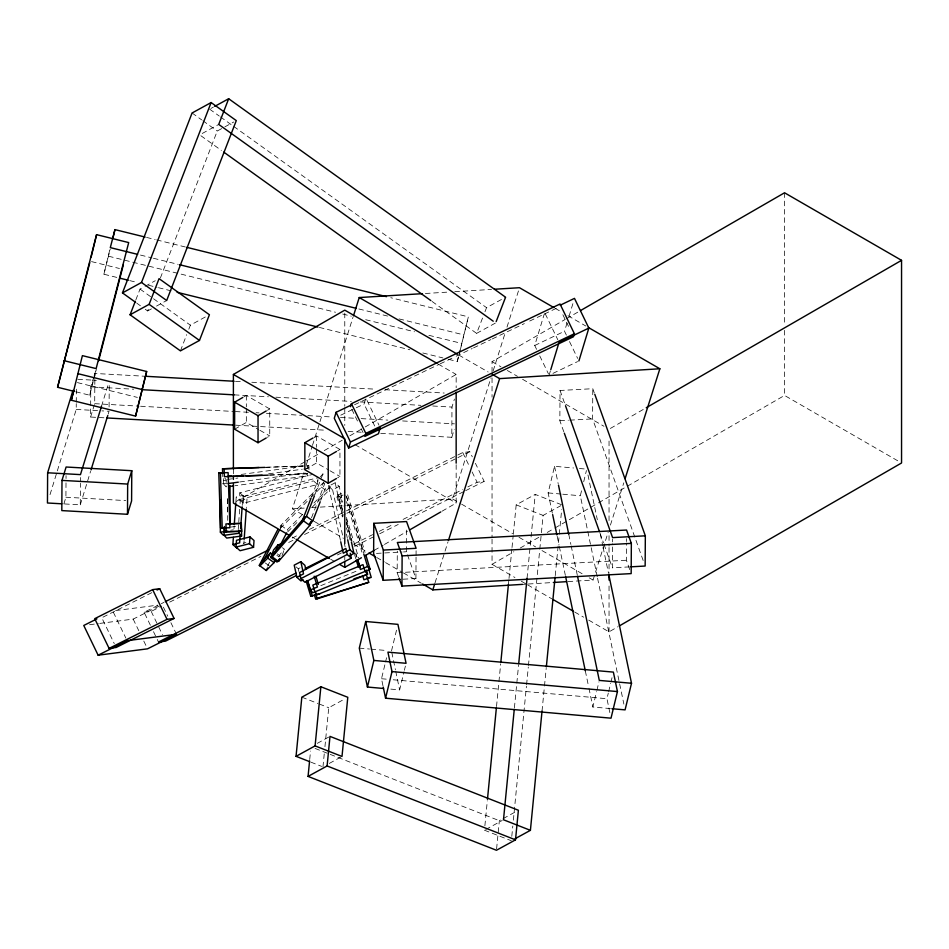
<?xml version="1.0" encoding="UTF-8"?>
<svg xmlns="http://www.w3.org/2000/svg" width="949" height="949" viewBox="0 0 949 949"><rect width="100%" height="100%" fill="white"/><g stroke="black" fill="none" stroke-linecap="round" stroke-linejoin="round"><path stroke-width="0.71" stroke-dasharray="4.75 3.56" d="M63.868 503.919L65.92 497.229L66.027 479.969M66.039 478.521L66.05 475.651M57.331 470.87L76.228 409.434L76.264 403.669M76.276 402.234L76.359 387.844M64.579 503.955L80.285 504.832L80.416 483.255M80.428 481.819L80.451 477.501M103.915 417.785L90.594 417.038L90.653 406.967M90.665 405.52L90.772 386.812L93.654 377.465M90.594 417.038L94.698 403.669L94.888 373.455L143.738 376.184M109.088 406.955L109.242 382.494M398.604 576.731L397.168 572.721L397.299 551.132M403.111 579.21L415.923 578.51L406.374 551.76L406.516 527.3M415.923 578.51L416.053 556.933M416.065 555.497L416.101 549.732M380.739 433.313L451.795 437.299L451.973 407.074L454.441 399.054M563.825 431.807L559.851 420.704L560.04 390.478L592.781 388.699L594.276 392.862M643.161 560.491L592.603 418.912L592.781 388.699M629.484 566.885L612.402 567.822L612.556 543.362M612.556 541.915L612.579 539.044M629.733 569.602L626.387 560.242L626.494 542.97M626.506 541.535L626.518 538.652M233.988 528.712L234.189 525.829M235.91 501.357L236.206 497.039L242.944 495.342L247.001 498.96L246.396 507.608M317.927 479.079L317.547 484.5L243.395 503.207L239.338 499.589L239.812 492.804L312.541 474.453M238.246 529.459L238.65 523.694M238.745 522.258L239.658 509.305M240.061 503.551L240.263 500.669L236.206 497.039M242.244 505.414L242.944 495.342M243.395 503.207L243.869 496.422L239.812 492.804M243.881 543.587L244.083 540.716M317.547 484.5L313.49 480.882L313.68 478.166M309.718 759.497L310.548 751.05M322.968 766.887L324.38 752.462M324.938 746.685L328.745 707.729L345.246 698.689M484.88 825.796L487.323 800.766M496.517 706.542L500.681 663.849M508.427 584.347L508.866 579.922M509.008 578.451L511.879 549.008M512.021 547.537L513.172 535.758M513.314 534.287L516.185 504.844L535.224 494.405L562.14 504.963M496.6 848.869L499.352 820.695L501.891 819.307M514.405 707.883L518.569 665.19M527.039 578.321L535.224 494.405M511.796 836.342L512.804 826.033M513.373 820.15L526.434 686.174M526.588 684.704L528.308 667.04M528.451 665.569L539.649 550.728M539.791 549.257L543.101 515.402L560.871 505.663M542.033 711.074L544.335 687.515M544.477 686.044L546.197 668.381M555.248 575.628L561.701 509.376M116.81 277.416L103.88 274.225L110.309 247.618M103.88 274.225L110.214 249.219M75.742 391.759L89.704 395.211L94.105 377.002M94.449 375.602L96.134 368.603M448.663 359.351L457.276 361.474L468.367 316.859L390.786 297.713M460.502 349.018L468.367 316.859M382.945 685.688L381.498 678.737L385.223 663.327M385.555 661.928L386.575 657.728M391.498 650.967L396.907 628.558M390.846 689.116L399.636 689.899L404.037 671.69M404.369 670.291L405.389 666.091M552.354 513.16L548.119 492.911L554.548 466.303L573.576 467.987M597.265 576.778L580.325 495.758L582.022 488.759M583.706 481.76L586.423 470.55M610.444 708.583L592.876 707.017L596.589 691.619M596.933 690.22L598.961 681.809M609.851 712.616L606.945 698.713L608.297 693.114M608.629 691.714L610.67 683.316M611.002 681.916L612.022 677.705M89.704 395.211L96.371 369.434M457.276 361.474L460.146 350.395M374.701 426.006L364.084 404.037L365.887 398.058L379.007 425.188M536.6 349.374L534.726 345.495L544.263 313.989M549.091 375.223L550.337 371.106M566.399 335.127L564.525 331.248L567.016 323.04M569.092 316.183L573.647 301.118M50.024 494.619L56.904 472.27M94.07 376.124L94.888 373.455M101.519 406.196L108.388 383.847M80.285 504.832L90.594 471.321M108.21 414.061L109.064 411.273L101.923 410.87M451.795 437.299L454.263 429.268M302.612 514.714L292.411 508.818L303.988 472.199M306.219 465.152L312.007 446.849M312.458 445.437L352.992 317.274M346.8 505.485L452.637 498.984L490.953 377.856M493.183 370.81L505.212 332.779M506.991 327.144L519.471 287.713M435.033 582.84L447.952 541.998M568.06 581.571L593.042 580.041L608.19 532.152M610.421 525.105L623.79 482.851M135.837 299.896L140.025 289.077L143.833 286.989M145.244 309.232L147.641 310.952L149.23 306.835M160.393 277.986L217.25 131.033L223.596 127.557M180.429 350.869L186.704 334.641M188.804 329.232L190.369 325.175L206.87 316.124M279.018 556.933L280.014 554.37L284.486 549.222L282.375 547.703M281.995 555.651L284.486 549.222M311.533 496.873L317.891 480.455M314.949 494.465L320.774 479.423M321.308 478.047L322.897 473.942L326.053 476.22M311.497 517.846L324.736 483.646L321.581 481.368M320.738 500.396L326.563 485.342M432.056 301.438L476.612 333.372L482.887 317.132M484.986 311.723L486.552 307.666L505.592 297.227M323.989 481.997L280.963 525.272L279.647 527.81L281.604 525.841L280.287 528.379M267.571 566.114L269.552 562.306M311.118 497.383L321.355 487.086L323.324 483.266M312.304 507.086L327.678 491.641L330.299 486.552L328.2 485.034M320.216 477.027L322.897 473.942M280.382 528.296L310.086 498.415M287.274 529.815L302.648 514.37M313.917 503.029L330.299 486.552M287.725 531.82L298.994 520.479M244 396.777L246.337 395.436L269.741 408.936L269.741 435.959L267.393 437.311M234.64 429.209L246.337 422.447L258.65 429.565M267.393 410.288L269.741 408.936M314.202 437.311L316.539 435.959L339.944 449.47L339.944 476.493L337.595 477.845M235.957 501.582L305.092 461.665M306.373 460.929L319.172 453.539M324.297 450.585L342.221 440.229M349.896 435.793L363.977 427.667M365.258 426.931L456.161 374.452L456.161 387.75M304.843 469.731L316.539 462.982L328.852 470.087M337.595 450.822L339.944 449.47M492.045 372.008L492.045 361.652L565.165 319.433M566.446 318.698L579.281 311.296M374.226 550.361L383.182 545.189M384.464 544.453L407.512 531.143M442.08 511.191L456.161 503.065L456.161 463.148M610.326 428.462L644.964 408.473M492.045 539.162L492.045 564.311L513.848 551.725M520.266 548.012L540.788 536.161M547.205 532.46L553.623 528.759M554.904 528.024L589.543 508.023M590.824 507.276L597.241 503.575M598.522 502.84L784.55 395.436L899.011 461.522M588.7 620.112L609.044 631.868L618.024 626.672M210.903 108.471L213.442 107.071M202.232 133.477L218.733 124.426M224.866 126.858L233.751 121.994M145.102 286.301L155.256 280.726M147.641 310.952L151.449 308.864M156.526 306.088L166.68 300.513M476.612 333.372L495.651 322.933M317.298 743.34L328.722 737.076M329.315 763.411L342.008 756.448M503.16 818.607L515.853 811.656M485.722 829.509L502.223 820.47M340.442 540.372L328.556 486.22L335.175 482.78L339.232 486.41L342.672 502.08M328.556 486.22L332.601 489.85L339.232 486.41M296.242 566.956L298.271 568.771L300.477 567.621M151.804 592.674L101.78 617.752L114.271 643.6M150.381 625.225L144.129 612.295L160.001 604.347M161.318 603.683L163.963 602.354M292.197 538.059L297.488 535.414M309.386 529.447L345.08 511.547M346.397 510.882L462.732 452.554L469.802 451.653L472.294 456.813M99.752 623.41L133.18 619.104L162.149 604.584M144.129 612.295L151.188 611.393L161.769 606.091M169.705 602.117L260.916 556.375M288.686 542.46L295.293 539.139M304.546 534.501L345.531 513.955M346.848 513.29L456.576 458.272M457.904 457.62L469.802 451.653M354.155 543.919L372.66 534.643M379.28 531.333L393.823 524.038M403.076 519.4L462.566 489.577M467.845 486.92L477.11 482.282L484.168 481.368L475.413 463.278M337.417 554.951L341.391 552.959M354.606 546.327L373.111 537.051M379.73 533.741L398.236 524.453M407.489 519.815L464.334 491.309M465.651 490.657L484.168 481.368M354.546 404.748L438.782 364.499M440.122 363.858L454.832 356.824M456.172 356.195L472.211 348.52M473.551 347.88L490.93 339.576M492.27 338.935L524.358 323.597M529.708 321.047L543.077 314.653M544.418 314.012L559.127 306.99M340.762 415.176L355.009 408.367M356.302 407.75L364.084 404.037M534.726 345.495L564.525 331.248M552.982 373.36L577.597 361.593M343.004 511.843L337.915 494.975L345.08 492.057M337.915 494.975L340.477 497.739L345.258 495.793M320.809 585.663L358.758 570.171M342.98 516.636L336.978 497.015L343.111 495.046M336.978 497.015L344.748 495.081M243.869 496.422L318.022 477.715M239.338 499.589L313.49 480.882M240.263 500.669L247.001 498.96M243.241 543.243L245.933 542.567M241.165 474.453L302.624 466.078M227.63 479.411L237.879 478.023M268.603 473.824L302.268 469.245M303.727 469.043L308.117 468.438L305.554 465.674M223.632 480.502L226.123 480.158M222.469 483.776L226.194 483.266M223.667 484.156L226.23 486.92L226.17 479.613L223.608 476.849L223.667 484.156L226.597 483.753M239.765 481.962L305.614 472.982L308.188 475.746L235.008 485.722M230.832 527.075L238.958 525.971M230.69 530.218L233.395 529.85M115.636 610.575L157.783 605.142M89.574 624.715L98.305 623.6M425.377 293.49L448.901 292.043M454.785 291.687L491.535 289.421M292.411 508.818L304.166 508.095M311.521 507.644L318.864 507.193M320.335 507.11L345.329 505.568M522.484 584.37L526.897 584.098M528.368 584.015L553.35 582.484M559.851 420.704L568.404 420.229M569.827 420.158L592.603 418.912M376.48 553.397L402.103 551.998M403.527 551.927L406.374 551.76M397.168 572.721L626.387 560.242M266.325 467.24L308.864 465.84L308.994 469.779M265.044 467.382L308.864 465.84M269.504 475.022L307.476 473.681M269.682 475.105L307.666 473.765M235.518 381.332L241.437 381.664M251.805 382.245L376.148 389.22M385.033 389.719L444.239 393.04M77.842 379.292L96.395 380.335M90.772 386.812L133.702 389.22M234.367 394.867L268.413 396.777M275.815 397.192L351.308 401.427M360.193 401.925L420.893 405.33M432.732 405.994L451.973 407.074M94.698 403.669L139.112 406.16M140.594 406.243L233.857 411.475M235.34 411.558L248.662 412.305M256.064 412.72L259.018 412.886M266.42 413.301L301.948 415.294M307.867 415.626L331.557 416.955M340.442 417.453L355.246 418.284M361.166 418.616L387.809 420.11M402.613 420.941L454.429 423.847M76.228 409.434L100.499 410.787M235.66 425.176L325.97 430.241M348.164 431.487L362.969 432.317M65.92 497.229L125.754 500.586M579.436 468.498L586.755 469.15M548.119 492.911L561.298 494.073M562.757 494.204L580.325 495.758M359.291 648.12L369.541 649.021M371 649.152L387.109 650.575M381.498 678.737L387.394 679.259M393.277 679.781L606.945 698.713M146.561 237.416L155.185 239.539M156.621 239.895L185.352 246.989M140.476 255.067L151.97 257.903M153.406 258.258L177.831 264.285M358.841 308.971L387.572 316.064M399.066 318.911L463.705 334.867M108.53 256.218L335.507 312.257M342.696 314.036L351.308 316.159M365.685 319.706L414.523 331.77M428.889 335.317L461.938 343.479M91.531 261.604L119.467 268.496M129.74 280.607L136.917 282.387M148.412 285.222L157.036 287.345M158.471 287.701L172.837 291.248M319.362 327.429L409.873 349.778M422.803 352.969L442.91 357.927M77.403 382.601L137.368 397.406M516.185 504.844L543.101 515.402M301.829 697.171L317.974 703.506M319.327 704.039L328.745 707.729M315.08 748.441L328.829 753.826M330.205 754.372L499.352 820.695M310.857 762.142L321.628 766.365M484.453 830.209L511.357 840.755M555.201 308.342L561.583 312.031M567.965 315.709L585.841 326.029M492.045 361.652L500.942 366.8M507.3 370.466L517.478 376.338M522.567 379.28L603.955 426.267M458.782 355.033L488.142 371.984M438.236 364.096L456.161 374.452M452.637 498.984L460.301 503.397M461.582 504.144L512.638 533.611M519.02 537.3L535.604 546.885M541.986 550.562L582.84 574.145M589.222 577.834L593.042 580.041M355.021 444.666L456.161 503.065M259.884 430.277L269.741 435.959M330.086 470.799L339.944 476.493M492.045 564.311L514.939 577.526M521.298 581.203L526.375 584.133M527.656 584.869L551.82 598.819M574.703 612.034L583.611 617.182M314.107 521.345L343.467 538.297M353.669 544.192L366.433 551.559M376.646 557.454L384.309 561.879M385.579 562.615L402.174 572.2M403.455 572.935L421.32 583.244M292.292 537.063L294.842 538.534M330.691 559.234L334.534 561.452M209.634 109.159L219.266 116.063M220.465 116.929L232.505 125.565M233.715 126.419L486.552 307.666M192.078 112.99L201.662 119.871M202.861 120.725L217.25 131.033M200.891 135.731L221.366 150.405M140.025 289.077L190.369 325.175M136.846 303.217L140.44 305.803M321.355 487.086L327.678 491.641M280.963 525.272L287.915 530.396M277.286 553.896L280.441 556.173M276.847 555.295L278.959 556.814M265.305 562.971L269.516 565.995M562.876 314.748L568.498 326.373M569.519 341.593L577.644 358.39M545.307 313.905L557.798 339.754M539.72 355.828L548.475 373.93M462.732 452.554L469.613 466.778M472.104 471.938L477.11 482.282M351.782 409.256L358.034 422.175M361.154 428.64L363.028 432.519M163.394 607.17L167.771 616.209M170.891 622.674L176.514 634.312M151.188 611.393L158.068 625.605M158.685 626.898L162.433 634.656M153.501 631.678L156.621 638.143M157.249 639.436L158.495 642.022M133.18 619.104L138.803 630.741M143.797 641.073L146.3 646.245M113.358 612.235L125.849 638.084M560.04 390.478L564.999 404.357M600.005 533.124L603.481 542.84M603.979 544.228L612.402 567.822M346.397 496.09L363.538 552.164M346.48 501.665L361.901 552.128M338.615 497.051L342.897 511.06M346.326 522.282L351.901 540.503M355.756 553.113L357.038 557.324M346.409 527.846L350.264 540.467M354.546 554.477L355.828 558.688M347.642 494.82L365.045 552.46M346.349 496.268L363.337 552.508M340.477 497.739L343.028 506.185M346.421 517.43L358.734 558.19M346.409 523.101L351.925 541.369M355.745 554.026L356.599 556.838M346.421 519.186L351.118 540.55M335.175 482.78L342.684 516.98M346.444 534.085L347.381 538.356M332.601 489.85L342.933 536.873M344.499 544.002L345.116 546.849M298.271 568.771L298.864 571.476M587.965 474.939L597.336 519.791M600.361 534.251L602.781 545.829M603.089 547.276L608.523 573.315M597.562 578.226L619.329 682.39M619.638 683.838L623.873 704.087M554.548 466.303L558.178 483.658M568.759 534.299L570.883 544.418M571.179 545.865L577.229 574.797M557.193 536.315L559.008 544.987M559.305 546.434L565.355 575.367M585.308 670.86L588.641 686.768M588.938 688.215L592.876 707.017M391.795 652.414L395.413 669.709M395.709 671.157L399.636 689.899M307.227 465.805L307.31 468.426M227.333 498.7L227.76 511.748M222.671 474.037L222.754 476.659M227.535 498.996L227.736 522.377M784.55 192.777L784.55 324.428M784.55 330.347L784.55 395.436M609.044 441.048L609.044 520.918M609.044 535.711L609.044 546.066M609.044 547.549L609.044 572.698M609.044 586.008L609.044 631.868M492.045 377.927L492.045 397.156M492.045 410.466L492.045 537.692M344.772 313.099L344.772 406.231M344.772 407.714L344.772 425.449M344.772 557.016L344.772 559.969M316.539 435.959L316.539 447.335M316.539 448.758L316.539 462.982M246.337 395.436L246.337 406.813M246.337 408.236L246.337 422.447M233.395 469.055L233.395 474.974"/><path stroke-width="1.42" d="M72.978 390.383L47.628 472.78L47.45 502.994L61.732 503.8M61.993 480.384L61.815 510.598L127.486 514.287L131.591 500.918L131.781 470.704L66.11 467.015L61.993 480.384L127.664 484.061L131.781 470.704M127.486 514.287L127.664 484.061M373.811 523.326L383.36 550.076L416.113 548.297L406.552 521.547L373.811 523.326L373.621 553.552L383.182 580.302L400.264 579.365M383.182 580.302L383.36 550.076M401.937 586.091L402.127 555.877L397.346 542.496L626.565 530.028L631.346 543.397L631.168 573.611L401.937 586.091L399.078 578.071M594.774 394.25L645.332 535.817L645.154 566.043L630.907 566.814M236.93 548.166L232.885 544.548L233.383 537.348M234.296 524.394L235.803 502.804M236.016 547.087L236.491 540.301L249.978 536.897L254.024 540.527L253.549 547.312L240.061 550.717L236.016 547.087L249.492 543.682L253.549 547.312M240.133 535.651L239.623 542.84L232.885 544.548M240.631 528.451L242.137 506.861M244.178 539.269L246.289 509.044M249.492 543.682L249.978 536.897M296.052 756.329L301.829 697.171L320.869 686.744L347.785 697.29L342.008 756.448L315.092 745.902L296.052 756.329L309.516 761.608M308.069 776.401L327.108 765.962L329.991 736.388L518.391 810.256L515.509 839.841L496.457 850.268L308.069 776.401L309.588 760.908M315.092 745.902L320.869 686.744M487.466 799.295L496.363 708.013M500.823 662.378L508.427 584.347M514.263 709.354L503.492 819.77L530.408 830.328L542.033 711.074M518.712 663.719L527.039 578.321M546.339 666.91L555.106 577.099M74.342 391.415L57.581 387.275L96.573 234.652L128.696 242.576L96.134 368.603L64.01 360.667M91.151 257.06L96.573 234.652M71.317 400.241L82.397 355.638L146.656 371.498L135.577 416.113L71.317 400.241L73.82 390.549M112.931 238.009L114.959 229.611L145.126 237.06M123.287 264.985L98.589 360.845M135.577 416.113L146.656 371.498M365.721 621.5L373.859 660.433L406.065 663.292L397.928 624.359L365.721 621.5L359.291 648.12L367.429 687.04L383.526 688.476M367.429 687.04L373.859 660.433M385.567 698.203L391.996 671.595L387.927 652.129L613.374 672.106L617.443 691.572L611.014 718.179L385.567 698.203L383.242 687.076M608.831 574.762L631.512 683.268L625.083 709.876L611.903 708.713M57.581 387.275L89.764 262.695M114.959 229.611L110.309 247.618L137.605 254.356M351.64 404.867L336.088 412.293L334.285 418.272L348.651 447.999L378.449 433.752L380.252 427.774L350.454 442.02L348.651 447.999M350.537 406.67L351.438 403.681L560.029 304L574.394 333.728L573.493 336.717L364.902 436.386L365.816 433.396L351.438 403.681M550.752 369.742L559.044 342.34L588.843 328.093L574.477 298.377L560.23 305.187M578.89 360.976L588.843 328.093M101.519 406.196L80.463 474.619L47.628 472.78M91.021 469.921L107.783 415.46M353.443 315.863L359.232 297.547L422.435 293.668M422.602 583.991L432.815 589.887L434.595 584.252M448.403 540.586L499.637 378.615L659.863 368.77L625.118 478.628M122.468 292.909L192.078 112.99L211.117 102.551L236.289 120.606L166.68 300.513L141.508 282.47L122.468 292.909L135.648 302.363M141.508 282.47L211.117 102.551M130.084 314.783L149.123 304.344L159.064 278.638L209.409 314.736L199.468 340.442L180.429 350.869L130.084 314.783L135.316 301.26M496.173 321.581L505.592 297.227L228.673 98.732L218.733 124.426L493.243 321.201M279.706 558.985L277.025 562.081L270.714 557.526L273.692 549.815L278.164 544.667L280.275 546.185M272.197 556.873L273.692 553.018L304.985 517.003L303.49 520.859L272.197 556.873L278.508 561.428L309.801 525.414L311.296 521.559L309.398 523.741M278.164 544.667L275.174 552.377L270.714 557.526M278.508 561.428L279.504 558.866M311.011 498.249L301.996 521.499L306.468 516.363L314.416 495.841M310.098 524.002L312.779 520.918L320.204 501.76M275.376 560.1L274.071 562.638L266.242 570.515L259.291 565.379L277.689 529.779M279.635 529.661L263.205 561.452L259.291 565.379M270.382 553.006L262.565 560.871L259.931 565.96L267.748 558.095L270.382 553.006L272.482 554.524M266.242 570.515L267.559 567.965M280.026 545.651L286.61 532.935M233.395 469.055L233.395 374.452L344.772 310.145L436.955 363.36M266.23 437.987L258.033 442.72L234.64 429.209L234.64 402.186L242.825 397.453M234.64 402.186L258.033 415.698L266.23 410.964M336.432 478.521L328.235 483.243L304.843 469.731L304.843 442.72L313.028 437.987M304.843 442.72L328.235 456.232L336.432 451.499M580.563 310.548L784.55 192.777L901.55 260.334L901.55 462.982L619.306 625.937M339.659 564.406L344.772 567.36L361.415 557.751M365.258 555.545L374.226 550.361M410.063 529.672L440.799 511.926M646.245 407.726L901.55 260.334M214.711 106.383L228.673 98.732M515.165 838.679L530.408 830.328M305.78 569.376L304.89 565.319L300.833 561.701L294.214 565.141L296.883 577.324L300.94 580.942L303.146 579.792M296.883 577.324L303.514 573.872L300.833 561.701M349.517 555.675L353.93 553.386L349.884 549.756L343.253 553.196L340.75 541.796M300.869 578.641L347.239 554.524L351.284 558.142L304.926 582.271L300.869 578.641L299.528 572.555L345.899 548.439L347.239 554.524M152.647 589.614L94.722 618.665L109.088 648.381L116.146 647.479L174.07 618.428L159.705 588.712L152.647 589.614L167.012 619.341L174.07 618.428M96.928 618.867L83.761 625.474L98.127 655.19L147.546 648.831L176.514 634.312L127.095 640.67L98.127 655.19M157.071 590.029L159.705 588.712M165.28 601.69L268.401 549.993M278.982 544.69L282.944 542.698M109.088 648.381L167.012 619.341M295.993 573.089L158.495 642.022L165.565 641.109L296.444 575.497M305.246 568.451L327.713 557.182M365.816 433.396L574.394 333.728M307.405 580.48L310.264 589.958L317.429 587.028L314.155 576.197M365.365 571.274L370.146 569.329L367.583 566.565L360.418 569.483L357.441 559.649M365.021 571.417L362.981 564.643L312.826 585.106L314.878 591.879L317.441 594.643L367.583 574.181L365.021 571.417L312.838 592.722L310.264 589.958M353.894 578.831L366.421 574.809L368.722 582.33L317.227 598.831L315.59 598.795L314.439 595.035M307.808 581.215L306.171 581.179L310.762 596.209L313.217 595.426M367.156 578.143L369.612 577.36M310.762 596.209L319.754 593.896M315.59 598.795L368.722 582.33M227.997 476.256L230.915 475.852M228.057 483.563L238.306 482.163M229.16 486.529L233.549 485.924M220.073 500.016L220.37 532.164L227.819 531.143M224.118 535.307L239.018 533.279L241.592 536.043L226.692 538.071L224.118 535.307L224.059 528M494.476 289.243L519.471 287.713L553.931 307.606M432.815 589.887L522.484 584.37M553.35 582.484L566.589 581.666M645.332 535.817L612.591 537.609L565.497 405.745M402.127 555.877L631.346 543.397M222.624 472.721L222.493 468.782L259.018 467.501M222.493 468.782L265.044 467.382M218.768 472.863L228.116 472.626L229.919 527.751L220.571 527.976L218.768 472.863L223.905 472.673M228.602 476.457L243.205 475.935M246.123 475.84L262.197 475.271M268.223 475.152L224.391 476.695L224.13 468.83M228.495 523.765L241.343 523.409L241.604 531.274L224.557 531.784L224.379 526.529M241.343 523.409L225.933 523.943L226.194 531.82M220.571 527.976L224.427 527.846M224.557 531.784L241.604 531.274M145.221 376.267L234.035 381.249M142.587 389.719L234.367 394.867M106.881 417.951L234.189 425.093M631.512 683.268L599.305 680.409L577.526 576.245M391.996 671.595L617.443 691.572M186.787 247.345L386.48 296.646M179.266 264.641L355.97 308.271M119.681 278.128L128.305 280.252M177.143 292.316L317.927 327.073M77.747 373.633L142.006 389.505M327.108 765.962L515.509 839.841M588.392 327.5L659.863 368.77M359.232 297.547L457.513 354.297M491.973 374.191L499.637 378.615M233.395 374.452L344.772 438.758L344.772 543.718M553.089 599.554L573.433 611.298M368.995 553.03L375.377 556.719M289.73 535.58L233.395 503.065L233.395 483.848M296.124 539.281L329.41 558.498M223.774 152.125L430.858 300.572M149.123 304.344L199.468 340.442M306.468 516.363L312.779 520.918M303.49 520.859L309.801 525.414M267.748 558.095L274.071 562.638M220.37 532.164L222.932 534.928M336.088 412.293L350.454 442.02M564.323 433.195L599.519 531.737M368.687 568.985L371.249 577.395L363.894 579.756L362.613 575.545M357.892 560.124L360.039 567.134M356.255 560.088L358.402 567.099M314.926 591.31L317.227 598.831M308.223 582.579L312.399 596.245M365.899 555.272L370.146 569.329M363.764 553.908L367.583 566.565M366.361 570.112L367.583 574.181M315.91 576.257L318.366 584.382M351.427 541.986L353.93 553.386M347.69 539.779L349.884 549.756M350.217 553.279L351.284 558.142M558.486 485.105L568.759 534.299M552.65 514.607L556.885 534.868M565.663 576.814L585.308 670.86M220.417 472.899L222.208 528.024M241.52 528.735L241.592 536.043M238.994 530.361L239.018 533.279M229.955 485.686L230.287 523.682M609.044 574.169L609.044 580.088M456.161 392.186L456.161 463.148M344.772 561.452L344.772 567.36M328.235 456.232L328.235 483.243M258.033 415.698L258.033 442.72M233.395 476.445L233.395 479.411"/></g></svg>
